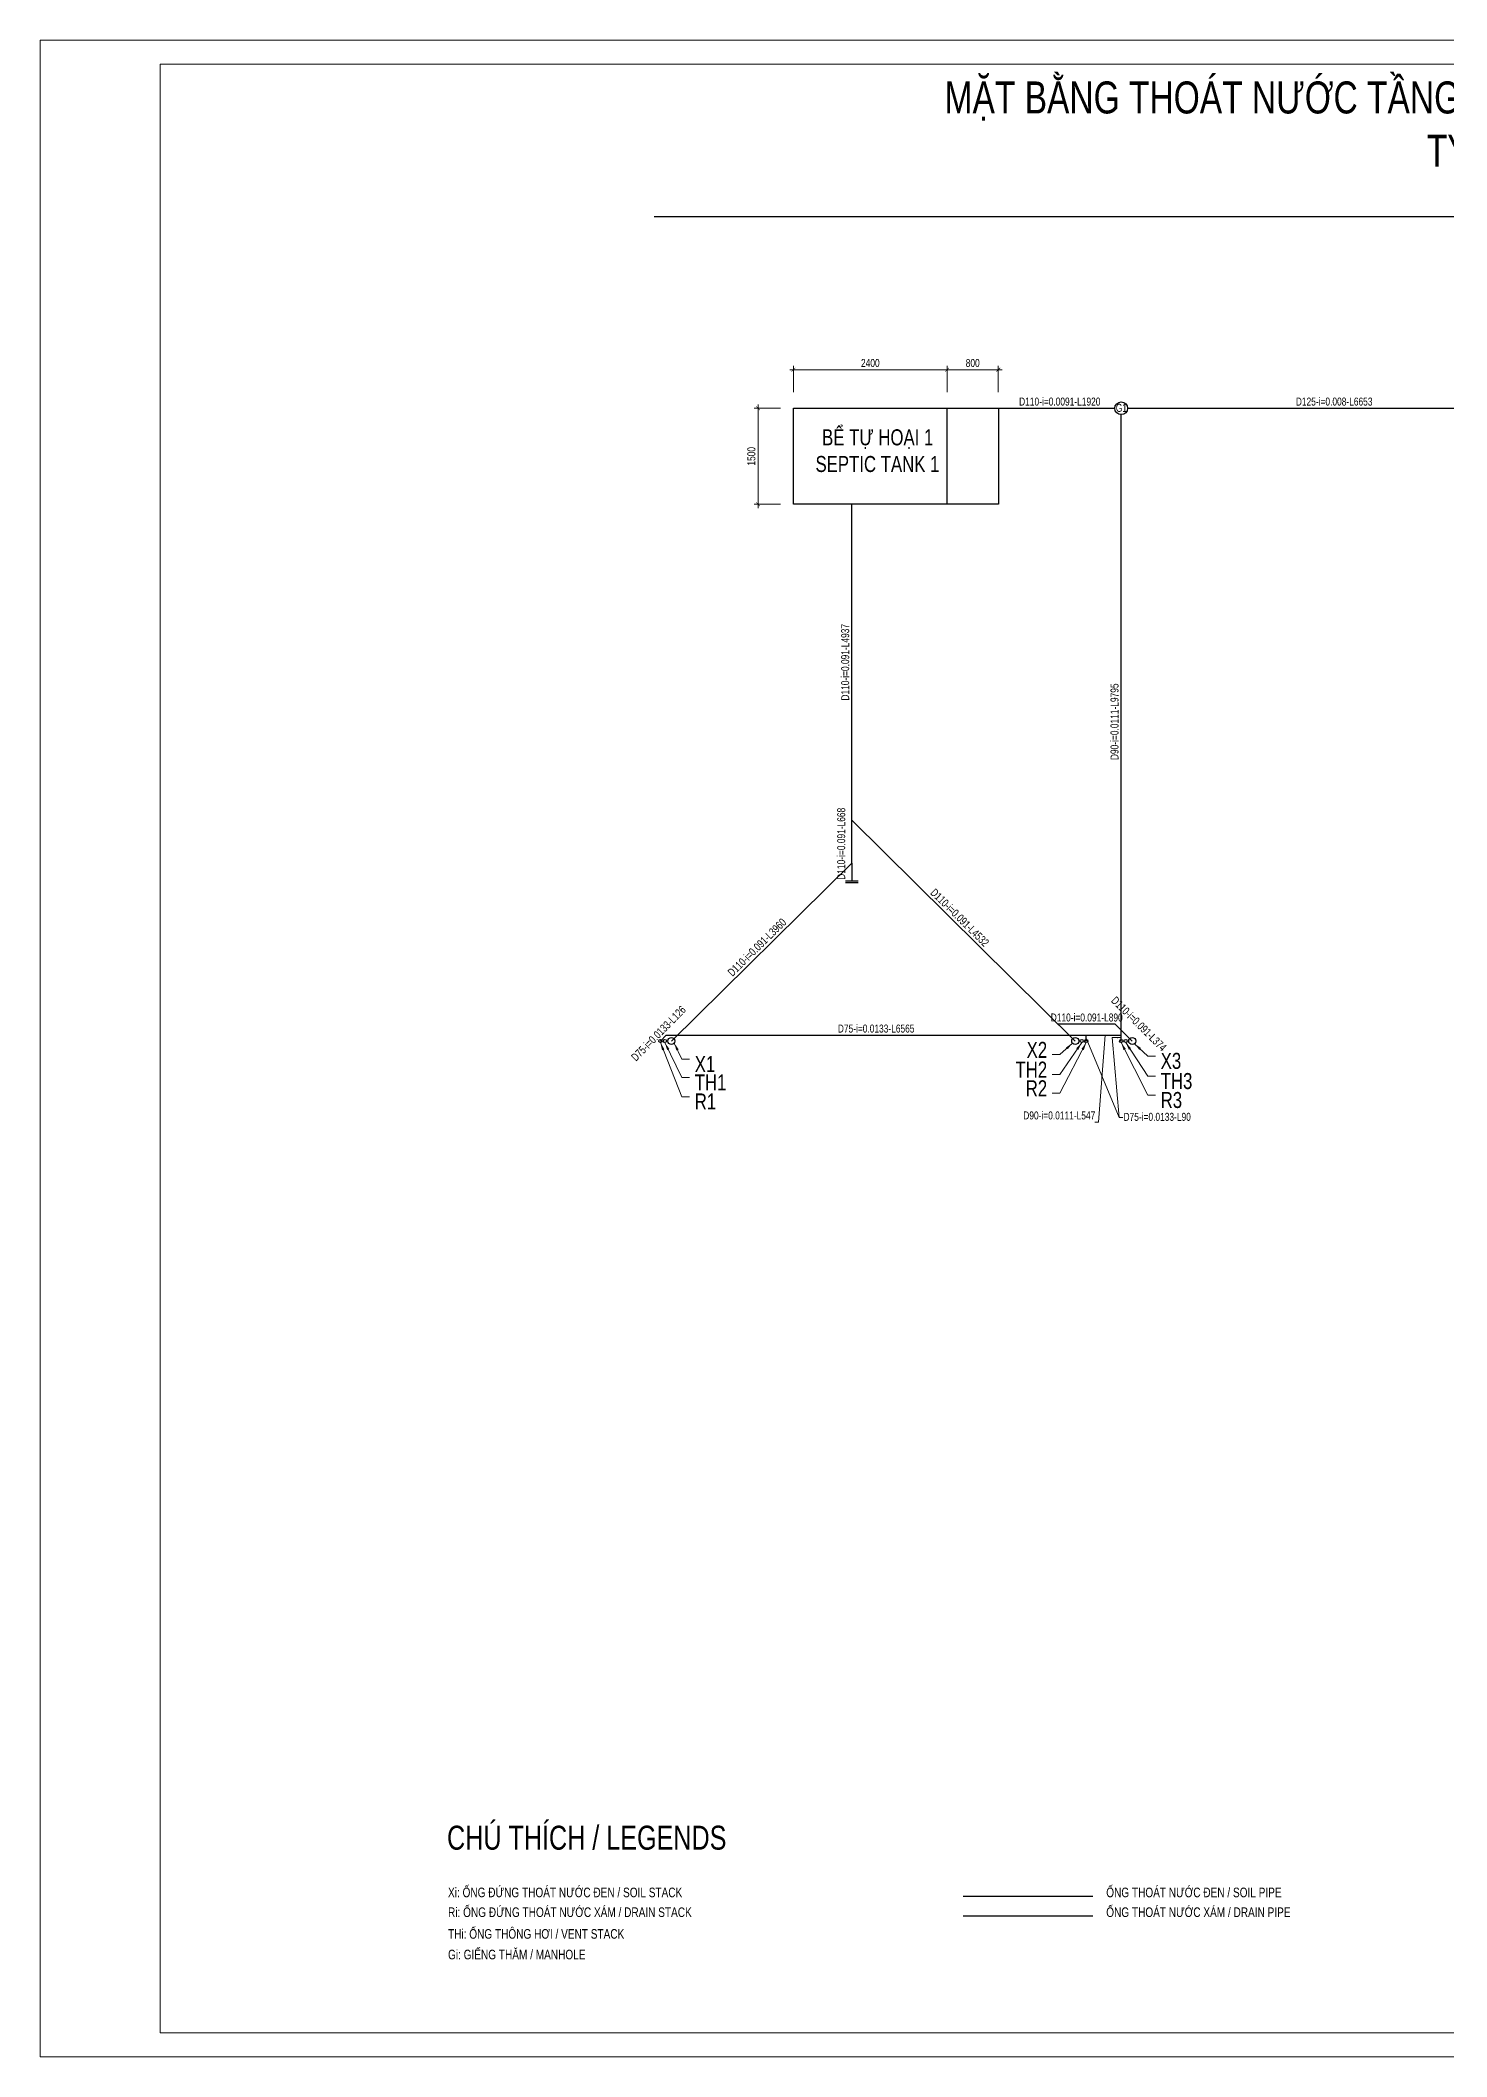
# Model space of a CAD drawing. Header units: millimetres. Extents: x -819040 to 60987, y -269988 to 131461.
# Drawn here: x -107931 to -85958, y -44067 to -12567 of the extents above; entities that cross this region are included whole.
import ezdxf

# ---------------------------------------------------------------- set-up
doc = ezdxf.new("R2010")
doc.units = ezdxf.units.MM
doc.layers.get('0').update_dxf_attribs({"lineweight": 9})
doc.layers.get('Defpoints').update_dxf_attribs({"lineweight": 9})
for name, color, linetype, lineweight in [('BE TU HOAI', 6, 'Continuous', 30), ('GHI CHU', 51, 'Continuous', 9), ('GHI CHU @ 100', 51, 'Continuous', 9), ('GHI CHU @ 50', 51, 'Continuous', 9), ('KHUNG GIAY-A2', 7, 'Continuous', 9), ('KICH THUOC', 21, 'Continuous', 13), ('KICH THUOC @ 50', 21, 'Continuous', 13), ('NETMANH', 43, 'Continuous', 9), ('THOAT HOI-CONTINOUS', 2, 'Continuous', 30), ('THOAT RUA-CONTINOUS', 3, 'Continuous', 30), ('THOAT RUA-MIENG BAT', 3, 'ONG_THOAT', 30), ('THOAT XI-CONTINOUS', 6, 'Continuous', 30), ('THOAT XI-MIENG BAT', 6, 'ONG_THOAT', 30)]:
    doc.layers.add(name, color=color, linetype=linetype, lineweight=lineweight)
doc.styles.add('KICH THUOC', font='arial.ttf', dxfattribs={"width": 0.75})
doc.styles.get("Standard").update_dxf_attribs({"font": 'arial.ttf', "width": 0.75})
doc.styles.add('TCVN-10', font='arial.ttf', dxfattribs={"width": 0.75, "height": 10})
doc.styles.add('TCVN-2.5', font='arial.ttf', dxfattribs={"width": 0.75, "height": 2.5})
doc.linetypes.add('ONG_THOAT', pattern='A,6,-1,[")",Standard,S=2,R=0,X=-0.466667,Y=-1],-0.2', length=7.2)
doc.dimstyles.new('TCVN-2.5', dxfattribs={"dimtxt": 2.5, "dimasz": 1.2, "dimexe": 1.2, "dimexo": 0, "dimgap": 0.8, "dimtad": 1, "dimtoh": 1, "dimdec": 0, "dimzin": 0, "dimdsep": 46, "dimtxsty": 'KICH THUOC', "dimblk": 'ARCHTICK', "dimcen": 1.2, "dimdle": 1.2, "dimclrd": 31, "dimclre": 31, "dimclrt": 256, "dimadec": 0, "dimazin": 0, "dimtm": 1e-09, "dimtfac": 1, "dimtdec": 0, "dimtix": 1, "dimtofl": 0, "dimtmove": 0, "dimatfit": 2, "dimfxl": 7, "dimfxlon": 1, "dimtolj": 1, "dimtzin": 0, "dimlwd": -1, "dimlwe": -1, "dimarcsym": 1})
doc.dimstyles.new('TCVN-2.5 D-i-L', dxfattribs={"dimtxt": 2.5, "dimasz": 1.2, "dimexe": 1.2, "dimexo": 0, "dimgap": 0.8, "dimtad": 1, "dimtoh": 1, "dimdec": 0, "dimzin": 0, "dimdsep": 46, "dimtxsty": 'KICH THUOC', "dimblk": 'ARCHTICK', "dimcen": 1.2, "dimdle": 1.2, "dimse1": 1, "dimse2": 1, "dimsd1": 1, "dimsd2": 1, "dimclrd": 256, "dimclre": 256, "dimclrt": 256, "dimadec": 0, "dimazin": 0, "dimtm": 1e-09, "dimtfac": 1, "dimtdec": 0, "dimtofl": 0, "dimtmove": 1, "dimatfit": 2, "dimfxl": 1, "dimtolj": 1, "dimtzin": 0, "dimlwd": -1, "dimlwe": -1, "dimarcsym": 1})

# ---------------------------------------------------------------- blocks, each defined once
blk = doc.blocks.new('_ArchTick')
at = {"color": 0, "linetype": 'ByBlock', "const_width": 0.15}
blk.add_lwpolyline([(-0.5, -0.5), (0.5, 0.5)], dxfattribs=at)
blk = doc.blocks.new('*D2003')
at = {"layer": 'Defpoints', "color": 0, "transparency": 16777216}
for p in [(-95251, -25420), (-95251, -25420), (-98071, -28200)]:
    blk.add_point(p, dxfattribs=at)
at = {"layer": 'KICH THUOC', "transparency": 16777216, "insert": (-96734, -26736), "char_height": 125, "attachment_point": 5, "rotation": 44.5904, "style": 'KICH THUOC'}
blk.add_mtext('\\A1;D110-i=0.091-L3960', dxfattribs=at)
blk = doc.blocks.new('*D2004')
at = {"layer": 'Defpoints', "color": 0, "transparency": 16777216}
for p in [(-95251, -24752), (-92027, -27937), (-92027, -27937)]:
    blk.add_point(p, dxfattribs=at)
at = {"layer": 'KICH THUOC', "transparency": 16777216, "insert": (-93566, -26271), "char_height": 125, "attachment_point": 5, "rotation": 315.3485, "style": 'KICH THUOC'}
blk.add_mtext('\\A1;D110-i=0.091-L4532', dxfattribs=at)
blk = doc.blocks.new('*D2005')
at = {"layer": 'Defpoints', "color": 0, "transparency": 16777216}
for p in [(-92027, -27937), (-91137, -27937), (-91137, -27937)]:
    blk.add_point(p, dxfattribs=at)
at = {"layer": 'KICH THUOC', "transparency": 16777216, "insert": (-91582, -27833), "char_height": 125, "attachment_point": 5, "style": 'KICH THUOC'}
blk.add_mtext('\\A1;D110-i=0.091-L890', dxfattribs=at)
blk = doc.blocks.new('*D2006')
at = {"layer": 'Defpoints', "color": 0, "transparency": 16777216}
for p in [(-95251, -19815), (-95251, -19815), (-95251, -24752)]:
    blk.add_point(p, dxfattribs=at)
at = {"layer": 'KICH THUOC', "transparency": 16777216, "insert": (-95355, -22283), "char_height": 125, "attachment_point": 5, "rotation": 90, "style": 'KICH THUOC'}
blk.add_mtext('\\A1;D110-i=0.091-L4937', dxfattribs=at)
blk = doc.blocks.new('*D2012')
at = {"layer": 'Defpoints', "color": 0, "transparency": 16777216}
for p in [(-98155, -28110), (-91590, -28110), (-91590, -28110)]:
    blk.add_point(p, dxfattribs=at)
at = {"layer": 'KICH THUOC', "transparency": 16777216, "insert": (-94872, -28006), "char_height": 125, "attachment_point": 5, "style": 'KICH THUOC'}
blk.add_mtext('\\A1;D75-i=0.0133-L6565', dxfattribs=at)
blk = doc.blocks.new('*D2013')
at = {"layer": 'Defpoints', "color": 0, "transparency": 16777216}
for p in [(-91590, -28110), (-91043, -28110), (-91043, -28110)]:
    blk.add_point(p, dxfattribs=at)
at = {"layer": 'KICH THUOC', "transparency": 16777216, "insert": (-92011, -29363), "char_height": 125, "attachment_point": 5, "style": 'KICH THUOC'}
blk.add_mtext('\\A1;D90-i=0.0111-L547', dxfattribs=at)
blk = doc.blocks.new('*D2016')
at = {"layer": 'Defpoints', "color": 0, "transparency": 16777216}
for p in [(-91043, -18315), (-91043, -18315), (-91043, -28110)]:
    blk.add_point(p, dxfattribs=at)
at = {"layer": 'KICH THUOC', "transparency": 16777216, "insert": (-91147, -23212), "char_height": 125, "attachment_point": 5, "rotation": 90, "style": 'KICH THUOC'}
blk.add_mtext('\\A1;D90-i=0.0111-L9795', dxfattribs=at)
blk = doc.blocks.new('*D2017')
at = {"layer": 'Defpoints', "color": 0, "transparency": 16777216}
for p in [(-92963, -18315), (-91043, -18315), (-91043, -18315)]:
    blk.add_point(p, dxfattribs=at)
at = {"layer": 'KICH THUOC', "transparency": 16777216, "insert": (-92003, -18211), "char_height": 125, "attachment_point": 5, "style": 'KICH THUOC'}
blk.add_mtext('\\A1;D110-i=0.0091-L1920', dxfattribs=at)
blk = doc.blocks.new('*D2018')
at = {"layer": 'Defpoints', "color": 0, "transparency": 16777216}
for p in [(-91043, -18315), (-84390, -18315), (-84390, -18315)]:
    blk.add_point(p, dxfattribs=at)
at = {"layer": 'KICH THUOC', "transparency": 16777216, "insert": (-87716, -18211), "char_height": 125, "attachment_point": 5, "style": 'KICH THUOC'}
blk.add_mtext('\\A1;D125-i=0.008-L6653', dxfattribs=at)
blk = doc.blocks.new('*D2022')
at = {"layer": 'Defpoints', "color": 0, "transparency": 16777216}
for p in [(-98243, -28200), (-98155, -28110), (-98155, -28110)]:
    blk.add_point(p, dxfattribs=at)
at = {"layer": 'KICH THUOC', "transparency": 16777216, "insert": (-98273, -28082), "char_height": 125, "attachment_point": 5, "rotation": 45.4024, "style": 'KICH THUOC'}
blk.add_mtext('\\A1;D75-i=0.0133-L126', dxfattribs=at)
blk = doc.blocks.new('*D2024')
at = {"layer": 'Defpoints', "color": 0, "transparency": 16777216}
for p in [(-91137, -27937), (-90871, -28200), (-90871, -28200)]:
    blk.add_point(p, dxfattribs=at)
at = {"layer": 'KICH THUOC', "transparency": 16777216, "insert": (-90767, -27932), "char_height": 125, "attachment_point": 5, "rotation": 315.323, "style": 'KICH THUOC'}
blk.add_mtext('\\A1;D110-i=0.091-L374', dxfattribs=at)
blk = doc.blocks.new('*D2025')
at = {"layer": 'Defpoints', "color": 0, "transparency": 16777216}
for p in [(-95251, -24752), (-95251, -24752), (-95251, -25420)]:
    blk.add_point(p, dxfattribs=at)
at = {"layer": 'KICH THUOC', "transparency": 16777216, "insert": (-95417, -25118), "char_height": 125, "attachment_point": 5, "rotation": 90, "style": 'KICH THUOC'}
blk.add_mtext('\\A1;D110-i=0.091-L668', dxfattribs=at)
blk = doc.blocks.new('*D2026')
at = {"layer": 'Defpoints', "color": 0, "transparency": 16777216}
for p in [(-92542, -28200), (-91590, -28110), (-91590, -28200)]:
    blk.add_point(p, dxfattribs=at)
at = {"layer": 'KICH THUOC', "transparency": 16777216, "insert": (-90481, -29385), "char_height": 125, "attachment_point": 5, "style": 'KICH THUOC'}
blk.add_mtext('\\A1;D75-i=0.0133-L90', dxfattribs=at)
blk = doc.blocks.new('*D2027')
at = {"layer": 'Defpoints', "color": 0, "transparency": 16777216}
for p in [(-96163, -18315), (-96717, -19815), (-96163, -19815)]:
    blk.add_point(p, dxfattribs=at)
at = {"layer": 'KICH THUOC', "color": 31, "transparency": 16777216}
for p, q in [((-96717, -18255), (-96717, -19875)), ((-96367, -18315), (-96777, -18315)), ((-96367, -19815), (-96777, -19815))]:
    blk.add_line(p, q, dxfattribs=at)
at = {"layer": 'KICH THUOC', "color": 31, "transparency": 16777216, "xscale": 59.99999999999995, "yscale": 59.99999999999995, "zscale": 59.99999999999995}
for p, rotation in [((-96717, -18315), 90), ((-96717, -19815), 270)]:
    blk.add_blockref('_ArchTick', p, dxfattribs=dict(at, rotation=rotation))
at = {"layer": 'KICH THUOC', "transparency": 16777216, "insert": (-96821, -19065), "char_height": 125, "attachment_point": 5, "rotation": 90, "style": 'KICH THUOC'}
blk.add_mtext('\\A1;1500', dxfattribs=at)
blk = doc.blocks.new('chu_thich-mat_bang_thoat')
at = {"layer": 'THOAT RUA-MIENG BAT'}
blk.add_line((8842, 1193), (10193, 1193), dxfattribs=at)
at = {"layer": 'THOAT XI-MIENG BAT'}
blk.add_line((8842, 1399), (10193, 1399), dxfattribs=at)
at = {"layer": 'GHI CHU', "insert": (858, 2133), "char_height": 250, "attachment_point": 1}
blk.add_mtext_dynamic_manual_height_columns('\\pi2607.60915;CHÚ THÍCH / LEGENDS', width=8099.21, gutter_width=6731, heights=[913], dxfattribs=at)
at = {"layer": 'GHI CHU @ 100', "char_height": 100, "attachment_point": 1, "style": 'TCVN-2.5'}
for s, insert in [('Xi: ỐNG ĐỨNG THOÁT NƯỚC ĐEN / SOIL STACK', (3476, 1488)), ('ỐNG THOÁT NƯỚC ĐEN / SOIL PIPE', (10332, 1488)), ('Ri: ỐNG ĐỨNG THOÁT NƯỚC XÁM / DRAIN STACK', (3476, 1282)), ('ỐNG THOÁT NƯỚC XÁM / DRAIN PIPE', (10332, 1282)), ('THi: ỐNG THÔNG HƠI / VENT STACK', (3476, 1056)), ('Gi: GIẾNG THĂM / MANHOLE', (3476, 841))]:
    blk.add_mtext_dynamic_manual_height_columns(s, width=3378.17, gutter_width=1250, heights=[0], dxfattribs=dict(at, insert=insert))
blk = doc.blocks.new('*D2100')
at = {"layer": 'Defpoints', "color": 0, "transparency": 16777216}
for p in [(-93763, -17712), (-96163, -18315), (-93763, -18315)]:
    blk.add_point(p, dxfattribs=at)
at = {"layer": 'KICH THUOC', "color": 31, "transparency": 16777216}
for p, q in [((-96223, -17712), (-93703, -17712)), ((-96163, -18062), (-96163, -17652)), ((-93763, -18062), (-93763, -17652))]:
    blk.add_line(p, q, dxfattribs=at)
at = {"layer": 'KICH THUOC', "color": 31, "transparency": 16777216, "xscale": 59.99999999999995, "yscale": 59.99999999999995, "zscale": 59.99999999999995, "rotation": 180}
blk.add_blockref('_ArchTick', (-96163, -17712), dxfattribs=at)
at = {"layer": 'KICH THUOC', "color": 31, "transparency": 16777216, "xscale": 59.99999999999995, "yscale": 59.99999999999995, "zscale": 59.99999999999995}
blk.add_blockref('_ArchTick', (-93763, -17712), dxfattribs=at)
at = {"layer": 'KICH THUOC', "transparency": 16777216, "insert": (-94963, -17608), "char_height": 125, "attachment_point": 5, "style": 'KICH THUOC'}
blk.add_mtext('\\A1;2400', dxfattribs=at)
blk = doc.blocks.new('*D2101')
at = {"layer": 'Defpoints', "color": 0, "transparency": 16777216}
for p in [(-92963, -17712), (-93763, -18315), (-92963, -18315)]:
    blk.add_point(p, dxfattribs=at)
at = {"layer": 'KICH THUOC', "color": 31, "transparency": 16777216}
for p, q in [((-93823, -17712), (-92903, -17712)), ((-93763, -18062), (-93763, -17652)), ((-92963, -18062), (-92963, -17652))]:
    blk.add_line(p, q, dxfattribs=at)
at = {"layer": 'KICH THUOC', "color": 31, "transparency": 16777216, "xscale": 59.99999999999995, "yscale": 59.99999999999995, "zscale": 59.99999999999995, "rotation": 180}
blk.add_blockref('_ArchTick', (-93763, -17712), dxfattribs=at)
at = {"layer": 'KICH THUOC', "color": 31, "transparency": 16777216, "xscale": 59.99999999999995, "yscale": 59.99999999999995, "zscale": 59.99999999999995}
blk.add_blockref('_ArchTick', (-92963, -17712), dxfattribs=at)
at = {"layer": 'KICH THUOC', "transparency": 16777216, "insert": (-93363, -17608), "char_height": 125, "attachment_point": 5, "style": 'KICH THUOC'}
blk.add_mtext('\\A1;800', dxfattribs=at)
blk = doc.blocks.new('ong_kiem_tra_ngang')
at = {"layer": 'THOAT XI-CONTINOUS'}
for p, q in [((0, 0), (0, -280)), ((101, -280), (-101, -280)), ((101, -310), (-101, -310))]:
    blk.add_line(p, q, dxfattribs=at)

msp = doc.modelspace()

# ---------------------------------------------------------------- linework, layer by layer
at = {"layer": 'BE TU HOAI'}
msp.add_line((-93762.9, -19814.9), (-93762.9, -18314.5), dxfattribs=at)
msp.add_lwpolyline([(-96163, -18314.5), (-92962.9, -18314.5), (-92962.9, -19814.9), (-96163, -19814.9)], close=True, dxfattribs=at)
at = {"layer": 'KHUNG GIAY-A2'}
for points in [[(-107931.1, -44066.5), (-63381.1, -44066.5), (-63381.1, -12566.5), (-107931.1, -12566.5)], [(-106056.1, -43691.5), (-63756.1, -43691.5), (-63756.1, -12941.5), (-106056.1, -12941.5)]]:
    msp.add_lwpolyline(points, close=True, dxfattribs=at)
at = {"layer": 'THOAT HOI-CONTINOUS'}
for centre in [(-98172.7, -28199.9), (-91660.1, -28199.9), (-90972.7, -28199.9)]:
    msp.add_circle(centre, 25, dxfattribs=at)
at = {"layer": 'THOAT RUA-CONTINOUS'}
for centre, radius in [((-91043.1, -18314.5), 100), ((-98243.1, -28199.9), 25), ((-91589.7, -28199.9), 25), ((-91043.1, -28199.9), 25)]:
    msp.add_circle(centre, radius, dxfattribs=at)
at = {"layer": 'THOAT RUA-MIENG BAT'}
for p, q in [((-92962.9, -18314.5), (-91143.1, -18314.5)), ((-91043.1, -28199.9), (-91043.1, -18414.5)), ((-90943.1, -18314.5), (-84489.7, -18314.5)), ((-98243.1, -28199.9), (-98154.5, -28110)), ((-98154.5, -28110), (-91043.1, -28110)), ((-91589.7, -28199.9), (-91589.7, -28110))]:
    msp.add_line(p, q, dxfattribs=at)
at = {"layer": 'THOAT XI-CONTINOUS', "linetype": 'ByBlock'}
msp.add_line((-98342.2, -15319.9), (-84489.7, -15319.9), dxfattribs=at)
at = {"layer": 'THOAT XI-CONTINOUS'}
for centre in [(-98071.4, -28199.9), (-91761.4, -28199.9), (-90871.4, -28199.9)]:
    msp.add_circle(centre, 55, dxfattribs=at)
at = {"layer": 'THOAT XI-MIENG BAT'}
for p, q in [((-95251.4, -25419.9), (-95251.4, -19814.9)), ((-91761.4, -28199.9), (-95251.4, -24752)), ((-98071.4, -28199.9), (-95251.4, -25419.9)), ((-91137.1, -27937.1), (-92027.4, -27937.1)), ((-90871.4, -28199.9), (-91137.1, -27937.1))]:
    msp.add_line(p, q, dxfattribs=at)

# ---------------------------------------------------------------- block references
at = {"layer": 'GHI CHU'}
msp.add_blockref('ong_kiem_tra_ngang', (-95251.4, -25419.9), dxfattribs=at)
at = {"layer": 'NETMANH', "xscale": 1.5, "yscale": 1.5, "zscale": 1.5}
msp.add_blockref('chu_thich-mat_bang_thoat', (-106775.1, -43657.7), dxfattribs=at)

# ---------------------------------------------------------------- texts
at = {"layer": 'GHI CHU @ 100', "insert": (-96339, -18643.5), "char_height": 250, "attachment_point": 1, "style": 'TCVN-2.5'}
msp.add_mtext_dynamic_manual_height_columns('\\pi622.65006;BỂ TỰ HOẠI 1\\P\\pi519.75528;SEPTIC TANK 1', width=2915.534, gutter_width=1250, heights=[0], dxfattribs=at)
at = {"layer": 'GHI CHU @ 100', "char_height": 250, "style": 'TCVN-2.5'}
for s, insert, attachment_point in [('X2', (-92200.3, -28462.8), 9), ('X1', (-97706.2, -28434.9), 1), ('TH2', (-92200.3, -28771.8), 9), ('X3', (-90426.2, -28384.5), 1), ('TH1', (-97706.2, -28721.3), 1), ('R2', (-92200.3, -29063.2), 9), ('TH3', (-90426.2, -28699.8), 1), ('R1', (-97706.2, -29019.1), 1), ('R3', (-90426.2, -28995.9), 1)]:
    msp.add_mtext(s, dxfattribs=dict(at, insert=insert, attachment_point=attachment_point))
at = {"layer": 'GHI CHU @ 50', "style": 'TCVN-2.5', "width": 0.75}
msp.add_text('G1', height=125, dxfattribs=at).set_placement((-91127.1, -18370.4))
at = {"layer": 'GHI CHU @ 50', "insert": (-83808.1, -13930.8), "char_height": 500, "attachment_point": 5, "style": 'TCVN-10'}
msp.add_mtext_dynamic_manual_height_columns('MẶT BẰNG THOÁT NƯỚC TẦNG HẦM / SEWERAGE SYSTEM PLAN - BASEMENT\\PTỶ LỆ / SCALE: 1/75', width=21002.742, gutter_width=2500, heights=[0], dxfattribs=at)
at = {"layer": 'KICH THUOC @ 50', "char_height": 125, "style": 'KICH THUOC'}
for insert, attachment_point in [((-91781.4, -29063.4), 9), ((-91226.1, -29289.4), 1), ((-91078.4, -29209.5), 9), ((-91076.8, -29084.5), 1)]:
    msp.add_mtext('\\A1;', dxfattribs=dict(at, insert=insert, attachment_point=attachment_point))

# ---------------------------------------------------------------- dimensions: what is measured, and where the dimension line sits
at = {"layer": 'KICH THUOC @ 50'}
for p1, p2, distance, dimstyle, override, picture, middle in [((-96163, -18314.5), (-93762.9, -18314.5), 602.2, 'TCVN-2.5', {"dimscale": 50, "dimtix": 0, "dimtofl": 0, "dimtmove": 0, "dimatfit": 2}, '*D2100', (-94962.9, -17608.5)), ((-96163, -18314.5), (-96163, -19814.9), -554, 'TCVN-2.5', {"dimscale": 50, "dimtix": 0, "dimtofl": 0, "dimtmove": 0, "dimatfit": 2}, '*D2027', (-96820.8, -19064.7)), ((-92962.9, -18314.5), (-91043.1, -18314.5), 0, 'TCVN-2.5 D-i-L', {"dimscale": 50, "dimpost": 'D110-i=0.0091-L<>', "dimtix": 0, "dimtofl": 0, "dimtmove": 1, "dimatfit": 2}, '*D2017', (-92003, -18210.7)), ((-91043.1, -18314.5), (-84389.7, -18314.5), 0, 'TCVN-2.5 D-i-L', {"dimscale": 50, "dimpost": 'D125-i=0.008-L<>', "dimtix": 0, "dimtofl": 0, "dimtmove": 1, "dimatfit": 2}, '*D2018', (-87716.4, -18210.6)), ((-91043.1321, -28110), (-91043.1321, -18314.5044), 0, 'TCVN-2.5 D-i-L', {"dimscale": 50, "dimpost": 'D90-i=0.0111-L<>', "dimtix": 0, "dimtofl": 0, "dimtmove": 1, "dimatfit": 2}, '*D2016', (-91146.9537, -23212.2522)), ((-95251.4, -24752), (-95251.4, -19814.9), 0, 'TCVN-2.5 D-i-L', {"dimscale": 50, "dimpost": 'D110-i=0.091-L<>', "dimtix": 0, "dimtofl": 0, "dimtmove": 1, "dimatfit": 2}, '*D2006', (-95355.3, -22283.5)), ((-95251.4, -24752), (-92027.4, -27937.1), 0, 'TCVN-2.5 D-i-L', {"dimscale": 50, "dimpost": 'D110-i=0.091-L<>', "dimtix": 0, "dimtofl": 0, "dimtmove": 1, "dimatfit": 2}, '*D2004', (-93566.4, -26270.7)), ((-98071.4, -28199.9), (-95251.4, -25419.9), 0, 'TCVN-2.5 D-i-L', {"dimscale": 50, "dimpost": 'D110-i=0.091-L<>', "dimtix": 0, "dimtofl": 0, "dimtmove": 1, "dimatfit": 2}, '*D2003', (-96734.3, -26735.9)), ((-98154.5, -28110), (-91589.7, -28110), 0, 'TCVN-2.5 D-i-L', {"dimscale": 50, "dimpost": 'D75-i=0.0133-L<>', "dimtix": 0, "dimtofl": 0, "dimtmove": 1, "dimatfit": 2}, '*D2012', (-94872.1, -28006.1))]:
    dim = msp.add_aligned_dim(p1=p1, p2=p2, distance=distance, dimstyle=dimstyle, override=override, dxfattribs=at)
    dim.commit()
    dim.dimension.update_dxf_attribs({"geometry": picture, "text_midpoint": middle})
dim = msp.add_linear_dim(base=(-92962.9, -17712.3), p1=(-93762.9, -18314.5), p2=(-92962.9, -18314.5), angle=180, dimstyle='TCVN-2.5', override={"dimscale": 50, "dimtix": 0, "dimtofl": 0, "dimtmove": 1, "dimatfit": 2}, dxfattribs=at)
dim.commit()
dim.dimension.update_dxf_attribs({"geometry": '*D2101', "text_midpoint": (-93362.9, -17608.5)})
for base, p1, p2, angle, override, picture, middle in [((-95251.4, -24752), (-95251.4, -25419.9), (-95251.4, -24752), 90, {"dimscale": 50, "dimpost": 'D110-i=0.091-L<>', "dimtix": 0, "dimtofl": 0, "dimtmove": 1, "dimatfit": 2}, '*D2025', (-95313, -25118)), ((-90871.4, -28199.9), (-91137.1, -27937.1), (-90871.4, -28199.9), 315.32296, {"dimscale": 50, "dimpost": 'D110-i=0.091-L<>', "dimtix": 0, "dimtofl": 0, "dimtmove": 1, "dimatfit": 2}, '*D2024', (-90839.6, -28006)), ((-98154.5, -28110), (-98243.1, -28199.9), (-98154.5, -28110), 45.40239, {"dimscale": 50, "dimpost": 'D75-i=0.0133-L<>', "dimtix": 0, "dimtofl": 0, "dimtmove": 1, "dimatfit": 2}, '*D2022', (-98198.8, -28154.9)), ((-91137.1, -27937.1), (-92027.4, -27937.1), (-91137.1, -27937.1), 0, {"dimscale": 50, "dimpost": 'D110-i=0.091-L<>', "dimtix": 0, "dimtofl": 0, "dimtmove": 1, "dimatfit": 2}, '*D2005', (-91582.3, -27937.1)), ((-91043.1, -28110), (-91589.7, -28110), (-91043.1, -28110), 0, {"dimscale": 50, "dimpost": 'D90-i=0.0111-L<>', "dimtix": 0, "dimtofl": 0, "dimtmove": 1, "dimatfit": 2}, '*D2013', (-91456.7, -29467.1)), ((-92542.4, -28199.9), (-91589.7, -28110), (-91589.7, -28199.9), 270, {"dimscale": 50, "dimpost": 'D75-i=0.0133-L<>', "dimtix": 0, "dimtofl": 0, "dimtmove": 1, "dimatfit": 2}, '*D2026', (-90999.3, -29488.7))]:
    dim = msp.add_linear_dim(base=base, p1=p1, p2=p2, angle=angle, dimstyle='TCVN-2.5 D-i-L', override=override, dxfattribs=at)
    dim.commit()
    dim.dimension.update_dxf_attribs({"geometry": picture, "text_midpoint": middle, "dimtype": 161})

# ---------------------------------------------------------------- leaders
at = {"layer": 'GHI CHU @ 100', "annotation_type": 0, "has_hookline": 1}
for points, hookline_direction, text_width in [([(-98243.1, -28224.9), (-97906.2, -29069.1), (-97786.2, -29069.1)], 0, 266.2), ([(-98172.7, -28224.9), (-97906.2, -28771.3), (-97786.2, -28771.3)], 0, 440.6), ([(-98026.3, -28231.4), (-97906.2, -28484.9), (-97786.2, -28484.9)], 0, 271.1), ([(-91660.1, -28224.9), (-92000.3, -28721.8), (-92120.3, -28721.8)], 1, 474.9), ([(-91804.7, -28233.8), (-92000.3, -28412.8), (-92120.3, -28412.8)], 1, 305.4), ([(-91589.7, -28224.9), (-92000.3, -29013.2), (-92120.3, -29013.2)], 1, 300.4), ([(-91043.1, -28224.9), (-90626.2, -29045.9), (-90506.2, -29045.9)], 0, 302.4), ([(-90972.7, -28224.9), (-90626.2, -28749.8), (-90506.2, -28749.8)], 0, 476.8), ([(-90835.8, -28241.8), (-90626.2, -28434.5), (-90506.2, -28434.5)], 0, 307.3)]:
    msp.add_leader(points, dimstyle='TCVN-2.5', override={"dimscale": 100, "dimgap": 0.8, "dimtad": 0}, dxfattribs=dict(at, hookline_direction=hookline_direction, text_width=text_width))
at = {"layer": 'KICH THUOC @ 50'}
for points in [[(-91589.7, -28154.9), (-91077.6, -29393.9), (-91017.6, -29393.9)], [(-91294.8, -28110), (-91396.7, -29467.1), (-91456.7, -29467.1)], [(-91043.1, -28146.6), (-91184.1, -28146.6), (-91077.6, -29393.9), (-91017.6, -29393.9)]]:
    msp.add_leader(points, dimstyle='TCVN-2.5 D-i-L', override={"dimscale": 50, "dimgap": 0.8, "dimtad": 0}, dxfattribs=at)

doc.saveas('drawing.dxf')
